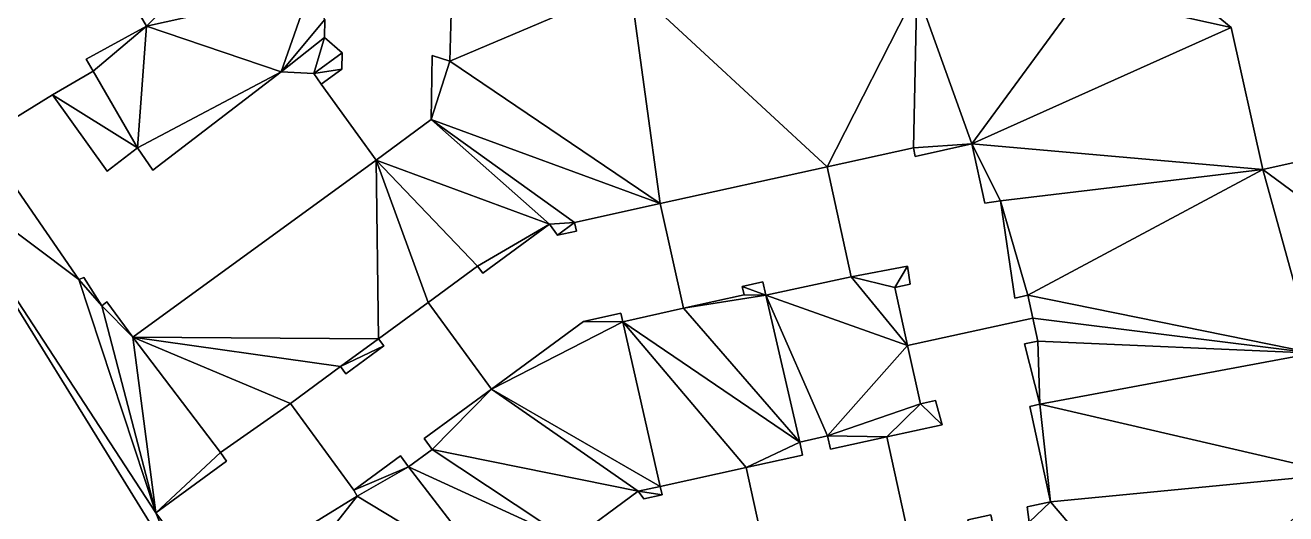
# Model space of a CAD drawing. Header units: metres. Extents: x -294 to 341, y -206 to 204.
# Drawn here: x -227.3 to -98.1, y 43.4 to 93.4 of the extents above; entities that cross this region are included whole.
import ezdxf

# ---------------------------------------------------------------- set-up
doc = ezdxf.new("R2010")
doc.units = ezdxf.units.M

msp = doc.modelspace()

# ---------------------------------------------------------------- linework, layer by layer
at = {"layer": '363100012064146'}
for points in [[(-193.28, 45.19, 13.03), (-193.62, 45.81, 13.03), (-200.12, 54.68, 13.03), (-207.3, 49.66, 13.03), (-206.66, 48.77, 13.03), (-213.92, 43.49, 13.03), (-210.21, 38.49, 13.03), (-211.41, 37.44, 13.03), (-204.91, 29.74, 13.03), (-206.03, 28.92, 13.03), (-204.62, 27.02, 13.03), (-194.08, 34.8, 13.03), (-197.65, 39.63, 13.03), (-198.93, 38.69, 13.03), (-200.6, 40.69, 13.03), (-193.28, 45.19, 13.03)], [(-213.92, 43.49, 0), (-206.66, 48.77, 0), (-207.3, 49.66, 0), (-200.12, 54.68, 0), (-193.62, 45.81, 0), (-193.28, 45.19, 0), (-200.6, 40.69, 0), (-198.93, 38.69, 0), (-197.65, 39.63, 0), (-194.08, 34.8, 0), (-204.62, 27.02, 0), (-206.03, 28.92, 0), (-204.91, 29.74, 0), (-211.41, 37.44, 0), (-210.21, 38.49, 0), (-213.92, 43.49, 0)], [(-207.3, 49.66, 13.03), (-200.12, 54.68, 13.03), (-200.12, 54.68, 0), (-207.3, 49.66, 0), (-207.3, 49.66, 13.03)], [(-200.12, 54.68, 11.45), (-200.12, 54.68, 13.03), (-193.62, 45.81, 13.03), (-193.62, 45.81, 11.45), (-200.12, 54.68, 11.45)], [(-206.66, 48.77, 0), (-206.66, 48.77, 13.03), (-207.3, 49.66, 13.03), (-207.3, 49.66, 0), (-206.66, 48.77, 0)], [(-213.92, 43.49, 0), (-213.92, 43.49, 13.03), (-206.66, 48.77, 13.03), (-206.66, 48.77, 0), (-213.92, 43.49, 0)], [(-193.62, 45.81, 13.03), (-193.28, 45.19, 13.03), (-193.28, 45.19, 0), (-193.62, 45.81, 0), (-193.62, 45.81, 13.03)], [(-193.28, 45.19, 0), (-193.28, 45.19, 13.03), (-200.6, 40.69, 13.03), (-200.6, 40.69, 0), (-193.28, 45.19, 0)], [(-210.21, 38.49, 0), (-210.21, 38.49, 13.03), (-213.92, 43.49, 13.03), (-213.92, 43.49, 0), (-210.21, 38.49, 0)]]:
    msp.add_polyline3d(points, dxfattribs=at)
at = {"layer": '363100012074288'}
for points in [[(-162.23, 75.16, 0), (-162.23, 75.16, 11.41), (-145.13, 78.92, 11.41), (-145.13, 78.92, 0), (-162.23, 75.16, 0)], [(-142.66, 67.67, 11.41), (-145.13, 78.92, 11.41), (-162.23, 75.16, 11.41), (-159.85, 64.43, 11.41), (-153.64, 65.81, 11.41), (-153.84, 66.68, 11.41), (-151.72, 67.15, 11.41), (-151.41, 65.77, 11.41), (-142.66, 67.67, 11.41)], [(-159.85, 64.43, 0), (-162.23, 75.16, 0), (-145.13, 78.92, 0), (-142.66, 67.67, 0), (-151.41, 65.77, 0), (-151.72, 67.15, 0), (-153.84, 66.68, 0), (-153.64, 65.81, 0), (-159.85, 64.43, 0)], [(-142.66, 67.67, 0), (-142.66, 67.67, 11.41), (-151.41, 65.77, 11.41), (-151.41, 65.77, 0), (-142.66, 67.67, 0)], [(-151.72, 67.15, 0), (-151.72, 67.15, 11.41), (-153.84, 66.68, 11.41), (-153.84, 66.68, 0), (-151.72, 67.15, 0)], [(-153.84, 66.68, 0), (-153.84, 66.68, 11.41), (-153.64, 65.81, 11.41), (-153.64, 65.81, 0), (-153.84, 66.68, 0)], [(-151.41, 65.77, 0), (-151.41, 65.77, 11.41), (-151.72, 67.15, 11.41), (-151.72, 67.15, 0), (-151.41, 65.77, 0)], [(-153.64, 65.81, 0), (-153.64, 65.81, 11.41), (-159.85, 64.43, 11.41), (-159.85, 64.43, 0), (-153.64, 65.81, 0)]]:
    msp.add_polyline3d(points, dxfattribs=at)
at = {"layer": '363100012078363'}
for points in [[(-100.48, 78.66, 0), (-103.7, 93.21, 0), (-105.64, 94.79, 0), (-98.59, 103.47, 0), (-94.36, 100.04, 0), (-93.68, 100.19, 0), (-91.86, 91.95, 0), (-89.44, 81.12, 0), (-100.48, 78.66, 0)], [(-89.44, 81.12, 11.98), (-91.86, 91.95, 11.98), (-93.68, 100.19, 11.98), (-94.36, 100.04, 11.98), (-98.59, 103.47, 11.98), (-105.64, 94.79, 11.98), (-103.7, 93.21, 11.98), (-100.48, 78.66, 11.98), (-89.44, 81.12, 11.98)], [(-105.64, 94.79, 0), (-103.7, 93.21, 0), (-103.7, 93.21, 11.98), (-105.64, 94.79, 11.98), (-105.64, 94.79, 0)], [(-100.48, 78.66, 0), (-100.48, 78.66, 11.98), (-103.7, 93.21, 11.98), (-103.7, 93.21, 0), (-100.48, 78.66, 0)], [(-89.44, 81.12, 0), (-89.44, 81.12, 11.98), (-100.48, 78.66, 11.98), (-100.48, 78.66, 0), (-89.44, 81.12, 0)]]:
    msp.add_polyline3d(points, dxfattribs=at)
at = {"layer": '363100012080907'}
for points in [[(-183.64, 94.67, 0), (-183.78, 89.74, 0), (-185.59, 90.35, 0), (-185.71, 83.79, 0), (-191.35, 79.62, 0), (-196.97, 87.39, 0), (-194.87, 88.94, 0), (-194.82, 90.61, 0), (-196.63, 92.19, 0), (-196.58, 94.03, 0)], [(-196.58, 94.03, 12.72), (-196.63, 92.19, 12.72), (-194.82, 90.61, 12.72), (-194.87, 88.94, 12.72), (-196.97, 87.39, 12.72), (-191.35, 79.62, 12.72), (-185.71, 83.79, 12.72), (-185.59, 90.35, 12.72), (-183.78, 89.74, 12.72), (-183.64, 94.67, 12.72)], [(-183.64, 94.67, 0), (-183.64, 94.67, 12.72), (-183.78, 89.74, 12.72), (-183.78, 89.74, 0), (-183.64, 94.67, 0)], [(-196.63, 92.19, 0), (-196.63, 92.19, 12.72), (-196.58, 94.03, 12.72), (-196.58, 94.03, 0), (-196.63, 92.19, 0)], [(-194.82, 90.61, 0), (-194.82, 90.61, 12.72), (-196.63, 92.19, 12.72), (-196.63, 92.19, 0), (-194.82, 90.61, 0)], [(-194.87, 88.94, 0), (-194.87, 88.94, 12.72), (-194.82, 90.61, 12.72), (-194.82, 90.61, 0), (-194.87, 88.94, 0)], [(-185.59, 90.35, 0), (-185.59, 90.35, 12.72), (-185.71, 83.79, 12.72), (-185.71, 83.79, 0), (-185.59, 90.35, 0)], [(-183.78, 89.74, 0), (-183.78, 89.74, 12.72), (-185.59, 90.35, 12.72), (-185.59, 90.35, 0), (-183.78, 89.74, 0)], [(-196.97, 87.39, 0), (-196.97, 87.39, 12.72), (-194.87, 88.94, 12.72), (-194.87, 88.94, 0), (-196.97, 87.39, 0)], [(-185.71, 83.79, 0), (-185.71, 83.79, 12.72), (-191.35, 79.62, 12.72), (-191.35, 79.62, 0), (-185.71, 83.79, 0)]]:
    msp.add_polyline3d(points, dxfattribs=at)
at = {"layer": '363100012082171'}
for points in [[(-128.01, 41.71, 0), (-128.35, 43.26, 0), (-130.7, 42.75, 0), (-130.5, 41.86, 0), (-136.65, 40.51, 0), (-139, 51.26, 0), (-133.33, 52.5, 0), (-134.01, 54.99, 0), (-135.57, 54.65, 0), (-136.87, 60.63, 0), (-124.03, 63.43, 0), (-123.52, 61.08, 0), (-124.88, 60.78, 0), (-123.32, 54.62, 0), (-124.36, 54.38, 0), (-122.22, 44.61, 0), (-124.61, 44.08, 0), (-124.4, 42.52, 0), (-128.01, 41.71, 0)], [(-123.52, 61.08, 12.94), (-124.03, 63.43, 12.94), (-136.87, 60.63, 12.94), (-135.57, 54.65, 12.94), (-134.01, 54.99, 12.94), (-133.33, 52.5, 12.94), (-139, 51.26, 12.94), (-136.65, 40.51, 12.94), (-130.5, 41.86, 12.94), (-130.7, 42.75, 12.94), (-128.35, 43.26, 12.94), (-128.01, 41.71, 12.94), (-124.4, 42.52, 12.94), (-124.61, 44.08, 12.94), (-122.22, 44.61, 12.94), (-124.36, 54.38, 12.94), (-123.32, 54.62, 12.94), (-124.88, 60.78, 12.94), (-123.52, 61.08, 12.94)], [(-124.03, 63.43, 0), (-124.03, 63.43, 12.94), (-123.52, 61.08, 12.94), (-123.52, 61.08, 0), (-124.03, 63.43, 0)], [(-123.52, 61.08, 0), (-123.52, 61.08, 12.94), (-124.88, 60.78, 12.94), (-124.88, 60.78, 0), (-123.52, 61.08, 0)], [(-124.88, 60.78, 0), (-124.88, 60.78, 12.94), (-123.32, 54.62, 12.94), (-123.32, 54.62, 0), (-124.88, 60.78, 0)], [(-135.57, 54.65, 0), (-135.57, 54.65, 12.94), (-136.87, 60.63, 12.94), (-136.87, 60.63, 0), (-135.57, 54.65, 0)], [(-134.01, 54.99, 0), (-134.01, 54.99, 12.94), (-135.57, 54.65, 12.94), (-135.57, 54.65, 0), (-134.01, 54.99, 0)], [(-133.33, 52.5, 0), (-133.33, 52.5, 12.94), (-134.01, 54.99, 12.94), (-134.01, 54.99, 0), (-133.33, 52.5, 0)], [(-123.32, 54.62, 0), (-123.32, 54.62, 12.94), (-124.36, 54.38, 12.94), (-124.36, 54.38, 0), (-123.32, 54.62, 0)], [(-124.36, 54.38, 0), (-124.36, 54.38, 12.94), (-122.22, 44.61, 12.94), (-122.22, 44.61, 0), (-124.36, 54.38, 0)], [(-139, 51.26, 12.94), (-133.33, 52.5, 12.94), (-133.33, 52.5, 0), (-139, 51.26, 0), (-139, 51.26, 12.94)], [(-136.65, 40.51, 11.45), (-136.65, 40.51, 12.94), (-139, 51.26, 12.94), (-139, 51.26, 11.45), (-136.65, 40.51, 11.45)], [(-122.22, 44.61, 0), (-122.22, 44.61, 12.94), (-124.61, 44.08, 12.94), (-124.61, 44.08, 0), (-122.22, 44.61, 0)], [(-124.61, 44.08, 0), (-124.61, 44.08, 12.94), (-124.4, 42.52, 12.94), (-124.4, 42.52, 0), (-124.61, 44.08, 0)]]:
    msp.add_polyline3d(points, dxfattribs=at)
at = {"layer": '363100012089994'}
for points in [[(-173.56, 73.06, 11.42), (-180.42, 68.04, 11.42), (-180.95, 68.75, 11.42), (-186.02, 65.03, 11.42), (-179.51, 56.16, 11.42), (-170.08, 63.08, 11.42), (-166.25, 63.93, 11.42), (-166.06, 63.05, 11.42), (-159.85, 64.43, 11.42), (-162.23, 75.16, 11.42), (-171, 73.23, 11.42), (-170.81, 72.35, 11.42), (-172.75, 71.94, 11.42), (-173.56, 73.06, 11.42)], [(-180.95, 68.75, 0), (-180.42, 68.04, 0), (-173.56, 73.06, 0), (-172.75, 71.94, 0), (-170.81, 72.35, 0), (-171, 73.23, 0), (-162.23, 75.16, 0), (-159.85, 64.43, 0), (-166.06, 63.05, 0), (-166.25, 63.93, 0), (-170.08, 63.08, 0), (-179.51, 56.16, 0), (-186.02, 65.03, 0), (-180.95, 68.75, 0)], [(-171, 73.23, 11.42), (-162.23, 75.16, 11.42), (-162.23, 75.16, 0), (-171, 73.23, 0), (-171, 73.23, 11.42)], [(-162.23, 75.16, 11.41), (-162.23, 75.16, 11.42), (-159.85, 64.43, 11.42), (-159.85, 64.43, 11.41), (-162.23, 75.16, 11.41)], [(-180.42, 68.04, 0), (-180.42, 68.04, 11.42), (-173.56, 73.06, 11.42), (-173.56, 73.06, 0), (-180.42, 68.04, 0)], [(-173.56, 73.06, 0), (-173.56, 73.06, 11.42), (-172.75, 71.94, 11.42), (-172.75, 71.94, 0), (-173.56, 73.06, 0)], [(-172.75, 71.94, 0), (-172.75, 71.94, 11.42), (-170.81, 72.35, 11.42), (-170.81, 72.35, 0), (-172.75, 71.94, 0)], [(-170.81, 72.35, 0), (-170.81, 72.35, 11.42), (-171, 73.23, 11.42), (-171, 73.23, 0), (-170.81, 72.35, 0)], [(-186.02, 65.03, 0), (-186.02, 65.03, 11.42), (-180.95, 68.75, 11.42), (-180.95, 68.75, 0), (-186.02, 65.03, 0)], [(-180.95, 68.75, 0), (-180.95, 68.75, 11.42), (-180.42, 68.04, 11.42), (-180.42, 68.04, 0), (-180.95, 68.75, 0)], [(-166.25, 63.93, 0), (-166.25, 63.93, 11.42), (-170.08, 63.08, 11.42), (-170.08, 63.08, 0), (-166.25, 63.93, 0)], [(-166.06, 63.05, 0), (-166.06, 63.05, 11.42), (-166.25, 63.93, 11.42), (-166.25, 63.93, 0), (-166.06, 63.05, 0)], [(-159.85, 64.43, 0), (-159.85, 64.43, 11.42), (-166.06, 63.05, 11.42), (-166.06, 63.05, 0), (-159.85, 64.43, 0)], [(-170.08, 63.08, 0), (-170.08, 63.08, 11.42), (-179.51, 56.16, 11.42), (-179.51, 56.16, 0), (-170.08, 63.08, 0)]]:
    msp.add_polyline3d(points, dxfattribs=at)
at = {"layer": '363100012092006'}
for points in [[(-144.78, 50, 0), (-139, 51.26, 0), (-136.65, 40.51, 0), (-142.8, 39.17, 0), (-142.99, 40.05, 0), (-145.04, 39.6, 0), (-144.85, 38.72, 0), (-151.07, 37.36, 0), (-153.42, 48.11, 0), (-147.63, 49.37, 0), (-147.93, 50.72, 0), (-145.07, 51.35, 0), (-144.78, 50, 0)], [(-147.63, 49.37, 11.45), (-153.42, 48.11, 11.45), (-151.07, 37.36, 11.45), (-144.85, 38.72, 11.45), (-145.04, 39.6, 11.45), (-142.99, 40.05, 11.45), (-142.8, 39.17, 11.45), (-136.65, 40.51, 11.45), (-139, 51.26, 11.45), (-144.78, 50, 11.45), (-145.07, 51.35, 11.45), (-147.93, 50.72, 11.45), (-147.63, 49.37, 11.45)], [(-147.93, 50.72, 0), (-147.93, 50.72, 11.45), (-145.07, 51.35, 11.45), (-145.07, 51.35, 0), (-147.93, 50.72, 0)], [(-147.63, 49.37, 0), (-147.63, 49.37, 11.45), (-147.93, 50.72, 11.45), (-147.93, 50.72, 0), (-147.63, 49.37, 0)], [(-145.07, 51.35, 0), (-145.07, 51.35, 11.45), (-144.78, 50, 11.45), (-144.78, 50, 0), (-145.07, 51.35, 0)], [(-144.78, 50, 0), (-144.78, 50, 11.45), (-139, 51.26, 11.45), (-139, 51.26, 0), (-144.78, 50, 0)], [(-153.42, 48.11, 11.45), (-147.63, 49.37, 11.45), (-147.63, 49.37, 0), (-153.42, 48.11, 0), (-153.42, 48.11, 11.45)], [(-151.07, 37.36, 11.41), (-151.07, 37.36, 11.45), (-153.42, 48.11, 11.45), (-153.42, 48.11, 11.41), (-151.07, 37.36, 11.41)]]:
    msp.add_polyline3d(points, dxfattribs=at)
at = {"layer": '363100012095594'}
for points in [[(-221.79, 67.38, 0), (-231.77, 81.82, 0), (-224.5, 86.31, 0), (-218.9, 78.47, 0), (-215.78, 80.86, 0), (-214.23, 78.58, 0), (-201.07, 88.65, 0), (-197.74, 88.49, 0), (-196.97, 87.39, 0), (-191.35, 79.62, 0), (-216.27, 61.47, 0), (-218.93, 65.09, 0), (-219.45, 64.7, 0), (-221.29, 67.59, 0), (-221.79, 67.38, 0)], [(-191.35, 79.62, 13.34), (-196.97, 87.39, 13.34), (-197.74, 88.49, 13.34), (-201.07, 88.65, 13.34), (-214.23, 78.58, 13.34), (-215.78, 80.86, 13.34), (-218.9, 78.47, 13.34), (-224.5, 86.31, 13.34), (-231.77, 81.82, 13.34), (-221.79, 67.38, 13.34), (-221.29, 67.59, 13.34), (-219.45, 64.7, 13.34), (-218.93, 65.09, 13.34), (-216.27, 61.47, 13.34), (-191.35, 79.62, 13.34)], [(-214.23, 78.58, 0), (-214.23, 78.58, 13.34), (-201.07, 88.65, 13.34), (-201.07, 88.65, 0), (-214.23, 78.58, 0)], [(-201.07, 88.65, 0), (-201.07, 88.65, 13.34), (-197.74, 88.49, 13.34), (-197.74, 88.49, 0), (-201.07, 88.65, 0)], [(-196.97, 87.39, 13.34), (-196.97, 87.39, 12.72), (-196.97, 87.39, 0), (-197.74, 88.49, 0), (-197.74, 88.49, 13.34), (-196.97, 87.39, 13.34)], [(-196.97, 87.39, 12.72), (-196.97, 87.39, 13.34), (-191.35, 79.62, 13.34), (-191.35, 79.62, 12.72), (-196.97, 87.39, 12.72)], [(-224.5, 86.31, 0), (-224.5, 86.31, 13.34), (-218.9, 78.47, 13.34), (-218.9, 78.47, 0), (-224.5, 86.31, 0)], [(-221.79, 67.38, 0), (-221.79, 67.38, 13.34), (-231.77, 81.82, 13.34), (-231.77, 81.82, 0), (-221.79, 67.38, 0)], [(-218.9, 78.47, 0), (-218.9, 78.47, 13.34), (-215.78, 80.86, 13.34), (-215.78, 80.86, 0), (-218.9, 78.47, 0)], [(-215.78, 80.86, 0), (-215.78, 80.86, 13.34), (-214.23, 78.58, 13.34), (-214.23, 78.58, 0), (-215.78, 80.86, 0)], [(-191.35, 79.62, 0), (-191.35, 79.62, 13.34), (-216.27, 61.47, 13.34), (-216.27, 61.47, 0), (-191.35, 79.62, 0)], [(-221.29, 67.59, 0), (-221.29, 67.59, 13.34), (-221.79, 67.38, 13.34), (-221.79, 67.38, 0), (-221.29, 67.59, 0)], [(-219.45, 64.7, 0), (-219.45, 64.7, 13.34), (-221.29, 67.59, 13.34), (-221.29, 67.59, 0), (-219.45, 64.7, 0)], [(-218.93, 65.09, 0), (-218.93, 65.09, 13.34), (-219.45, 64.7, 13.34), (-219.45, 64.7, 0), (-218.93, 65.09, 0)], [(-216.27, 61.47, 0), (-216.27, 61.47, 13.34), (-218.93, 65.09, 13.34), (-218.93, 65.09, 0), (-216.27, 61.47, 0)]]:
    msp.add_polyline3d(points, dxfattribs=at)
at = {"layer": '363100012095800'}
for points in [[(-159.74, 36.39, 11.41), (-157.48, 36.88, 11.41), (-157.29, 36, 11.41), (-151.07, 37.36, 11.41), (-153.42, 48.11, 11.41), (-162.23, 46.18, 11.41), (-162.03, 45.31, 11.41), (-163.91, 44.9, 11.41), (-164.49, 45.69, 11.41), (-171.41, 40.58, 11.41), (-164.91, 31.73, 11.41), (-159.55, 35.51, 11.41), (-159.74, 36.39, 11.41)], [(-157.48, 36.88, 0), (-159.74, 36.39, 0), (-159.55, 35.51, 0), (-164.91, 31.73, 0), (-171.41, 40.58, 0), (-164.49, 45.69, 0), (-163.91, 44.9, 0), (-162.03, 45.31, 0), (-162.23, 46.18, 0), (-153.42, 48.11, 0), (-151.07, 37.36, 0), (-157.29, 36, 0), (-157.48, 36.88, 0)], [(-162.23, 46.18, 0), (-162.23, 46.18, 11.41), (-153.42, 48.11, 11.41), (-153.42, 48.11, 0), (-162.23, 46.18, 0)], [(-171.41, 40.58, 0), (-171.41, 40.58, 11.41), (-164.49, 45.69, 11.41), (-164.49, 45.69, 0), (-171.41, 40.58, 0)], [(-164.49, 45.69, 0), (-164.49, 45.69, 11.41), (-163.91, 44.9, 11.41), (-163.91, 44.9, 0), (-164.49, 45.69, 0)], [(-163.91, 44.9, 0), (-163.91, 44.9, 11.41), (-162.03, 45.31, 11.41), (-162.03, 45.31, 0), (-163.91, 44.9, 0)], [(-162.03, 45.31, 0), (-162.03, 45.31, 11.41), (-162.23, 46.18, 11.41), (-162.23, 46.18, 0), (-162.03, 45.31, 0)]]:
    msp.add_polyline3d(points, dxfattribs=at)
at = {"layer": '363100012120071'}
for points in [[(-226.01, 112.49, 14.14), (-240.82, 103.62, 14.14), (-249.75, 118.96, 14.14), (-258.36, 113.76, 14.14), (-254.07, 108.01, 14.14), (-254.91, 107.55, 14.14), (-245.76, 93.53, 14.14), (-246.43, 93.12, 14.14), (-241.56, 86.35, 14.14), (-242.26, 85.93, 14.14), (-236.99, 78.77, 14.14), (-231.77, 81.82, 14.14), (-224.5, 86.31, 14.14), (-220.35, 88.74, 14.14), (-221.07, 89.97, 14.14), (-214.86, 93.35, 14.14), (-226.01, 112.49, 14.14)], [(-242.26, 85.93, 0), (-241.56, 86.35, 0), (-246.43, 93.12, 0), (-245.76, 93.53, 0), (-254.91, 107.55, 0), (-254.07, 108.01, 0), (-258.36, 113.76, 0), (-249.75, 118.96, 0), (-240.82, 103.62, 0), (-226.01, 112.49, 0), (-214.86, 93.35, 0), (-221.07, 89.97, 0), (-220.35, 88.74, 0), (-224.5, 86.31, 0), (-231.77, 81.82, 0), (-236.99, 78.77, 0), (-242.26, 85.93, 0)], [(-226.01, 112.49, 0), (-226.01, 112.49, 14.14), (-214.86, 93.35, 14.14), (-214.86, 93.35, 0), (-226.01, 112.49, 0)], [(-214.86, 93.35, 0), (-214.86, 93.35, 14.14), (-221.07, 89.97, 14.14), (-221.07, 89.97, 0), (-214.86, 93.35, 0)], [(-221.07, 89.97, 0), (-221.07, 89.97, 14.14), (-220.35, 88.74, 14.14), (-220.35, 88.74, 0), (-221.07, 89.97, 0)], [(-220.35, 88.74, 14.14), (-224.5, 86.31, 14.14), (-224.5, 86.31, 0), (-220.35, 88.74, 0), (-220.35, 88.74, 14.14)], [(-224.5, 86.31, 13.34), (-224.5, 86.31, 14.14), (-231.77, 81.82, 14.14), (-231.77, 81.82, 13.34), (-224.5, 86.31, 13.34)]]:
    msp.add_polyline3d(points, dxfattribs=at)
at = {"layer": '363100012136350'}
for points in [[(-193.62, 45.81, 11.45), (-188.83, 49.32, 11.45), (-188.01, 48.19, 11.45), (-185.61, 49.95, 11.45), (-186.43, 51.08, 11.45), (-179.51, 56.16, 11.45), (-186.02, 65.03, 11.45), (-191.09, 61.31, 11.45), (-190.55, 60.59, 11.45), (-194.45, 57.73, 11.45), (-194.98, 58.46, 11.45), (-200.12, 54.68, 11.45), (-193.62, 45.81, 11.45)], [(-186.43, 51.08, 0), (-185.61, 49.95, 0), (-188.01, 48.19, 0), (-188.83, 49.32, 0), (-193.62, 45.81, 0), (-200.12, 54.68, 0), (-194.98, 58.46, 0), (-194.45, 57.73, 0), (-190.55, 60.59, 0), (-191.09, 61.31, 0), (-186.02, 65.03, 0), (-179.51, 56.16, 0), (-186.43, 51.08, 0)], [(-191.09, 61.31, 11.45), (-186.02, 65.03, 11.45), (-186.02, 65.03, 0), (-191.09, 61.31, 0), (-191.09, 61.31, 11.45)], [(-186.02, 65.03, 11.42), (-186.02, 65.03, 11.45), (-179.51, 56.16, 11.45), (-179.51, 56.16, 11.42), (-186.02, 65.03, 11.42)], [(-190.55, 60.59, 0), (-190.55, 60.59, 11.45), (-191.09, 61.31, 11.45), (-191.09, 61.31, 0), (-190.55, 60.59, 0)], [(-194.45, 57.73, 0), (-194.45, 57.73, 11.45), (-190.55, 60.59, 11.45), (-190.55, 60.59, 0), (-194.45, 57.73, 0)], [(-200.12, 54.68, 0), (-200.12, 54.68, 11.45), (-194.98, 58.46, 11.45), (-194.98, 58.46, 0), (-200.12, 54.68, 0)], [(-194.98, 58.46, 0), (-194.98, 58.46, 11.45), (-194.45, 57.73, 11.45), (-194.45, 57.73, 0), (-194.98, 58.46, 0)], [(-179.51, 56.16, 11.45), (-186.43, 51.08, 11.45), (-186.43, 51.08, 0), (-179.51, 56.16, 0), (-179.51, 56.16, 11.45)], [(-186.43, 51.08, 0), (-186.43, 51.08, 11.45), (-185.61, 49.95, 11.45), (-185.61, 49.95, 0), (-186.43, 51.08, 0)], [(-188.83, 49.32, 0), (-188.83, 49.32, 11.45), (-193.62, 45.81, 11.45), (-193.62, 45.81, 0), (-188.83, 49.32, 0)], [(-188.01, 48.19, 0), (-188.01, 48.19, 11.45), (-188.83, 49.32, 11.45), (-188.83, 49.32, 0), (-188.01, 48.19, 0)], [(-185.61, 49.95, 0), (-185.61, 49.95, 11.45), (-188.01, 48.19, 11.45), (-188.01, 48.19, 0), (-185.61, 49.95, 0)]]:
    msp.add_polyline3d(points, dxfattribs=at)
at = {"layer": '363100012139532'}
for points in [[(-136.28, 80.87, 12.96), (-145.13, 78.92, 12.96), (-142.66, 67.67, 12.96), (-136.87, 68.74, 12.96), (-136.61, 66.92, 12.96), (-138.17, 66.58, 12.96), (-136.87, 60.63, 12.96), (-124.03, 63.43, 12.96), (-124.54, 65.77, 12.96), (-125.89, 65.47, 12.96), (-127.37, 75.43, 12.96), (-128.97, 75.22, 12.96), (-130.29, 81.27, 12.96), (-136.09, 79.99, 12.96), (-136.28, 80.87, 12.96)], [(-136.61, 66.92, 0), (-136.87, 68.74, 0), (-142.66, 67.67, 0), (-145.13, 78.92, 0), (-136.28, 80.87, 0), (-136.09, 79.99, 0), (-130.29, 81.27, 0), (-128.97, 75.22, 0), (-127.37, 75.43, 0), (-125.89, 65.47, 0), (-124.54, 65.77, 0), (-124.03, 63.43, 0), (-136.87, 60.63, 0), (-138.17, 66.58, 0), (-136.61, 66.92, 0)], [(-145.13, 78.92, 0), (-145.13, 78.92, 12.96), (-136.28, 80.87, 12.96), (-136.28, 80.87, 0), (-145.13, 78.92, 0)], [(-136.28, 80.87, 0), (-136.28, 80.87, 12.96), (-136.09, 79.99, 12.96), (-136.09, 79.99, 0), (-136.28, 80.87, 0)], [(-136.09, 79.99, 0), (-136.09, 79.99, 12.96), (-130.29, 81.27, 12.96), (-130.29, 81.27, 0), (-136.09, 79.99, 0)], [(-130.29, 81.27, 0), (-130.29, 81.27, 12.96), (-128.97, 75.22, 12.96), (-128.97, 75.22, 0), (-130.29, 81.27, 0)], [(-142.66, 67.67, 11.41), (-142.66, 67.67, 12.96), (-145.13, 78.92, 12.96), (-145.13, 78.92, 11.41), (-142.66, 67.67, 11.41)], [(-128.97, 75.22, 0), (-128.97, 75.22, 12.96), (-127.37, 75.43, 12.96), (-127.37, 75.43, 0), (-128.97, 75.22, 0)], [(-127.37, 75.43, 0), (-127.37, 75.43, 12.96), (-125.89, 65.47, 12.96), (-125.89, 65.47, 0), (-127.37, 75.43, 0)], [(-142.66, 67.67, 0), (-136.87, 68.74, 0), (-136.87, 68.74, 12.96), (-142.66, 67.67, 12.96), (-142.66, 67.67, 0)], [(-136.61, 66.92, 0), (-136.61, 66.92, 12.96), (-136.87, 68.74, 12.96), (-136.87, 68.74, 0), (-136.61, 66.92, 0)], [(-138.17, 66.58, 0), (-138.17, 66.58, 12.96), (-136.61, 66.92, 12.96), (-136.61, 66.92, 0), (-138.17, 66.58, 0)], [(-136.87, 60.63, 0), (-136.87, 60.63, 12.96), (-138.17, 66.58, 12.96), (-138.17, 66.58, 0), (-136.87, 60.63, 0)], [(-125.89, 65.47, 0), (-125.89, 65.47, 12.96), (-124.54, 65.77, 12.96), (-124.54, 65.77, 0), (-125.89, 65.47, 0)], [(-124.54, 65.77, 12.96), (-124.03, 63.43, 12.96), (-124.03, 63.43, 0), (-124.54, 65.77, 0), (-124.54, 65.77, 12.96)], [(-124.03, 63.43, 12.94), (-124.03, 63.43, 12.96), (-136.87, 60.63, 12.96), (-136.87, 60.63, 12.94), (-124.03, 63.43, 12.94)]]:
    msp.add_polyline3d(points, dxfattribs=at)
at = {"layer": 'GROUND'}
for points in [[(-197.75, 110.45, 0), (-226.01, 112.49, 0), (-214.86, 93.35, 0), (-197.75, 110.45, 0)], [(-214.86, 93.35, 0), (-198.13, 97.05, 0), (-197.75, 110.45, 0), (-214.86, 93.35, 0)], [(-201.07, 88.65, 0), (-198.13, 97.05, 0), (-214.86, 93.35, 0), (-201.07, 88.65, 0)], [(-198.13, 97.05, 0), (-201.07, 88.65, 0), (-196.58, 94.03, 0), (-198.13, 97.05, 0)], [(-183.64, 94.67, 0), (-183.78, 89.74, 0), (-165.32, 97.61, 0), (-183.64, 94.67, 0)], [(-165.32, 97.61, 0), (-183.78, 89.74, 0), (-162.23, 75.16, 0), (-165.32, 97.61, 0)], [(-145.13, 78.92, 0), (-165.32, 97.61, 0), (-162.23, 75.16, 0), (-145.13, 78.92, 0)], [(-165.32, 97.61, 0), (-145.13, 78.92, 0), (-135.92, 96.98, 0), (-165.32, 97.61, 0)], [(-136.28, 80.87, 0), (-135.92, 96.98, 0), (-145.13, 78.92, 0), (-136.28, 80.87, 0)], [(-136.28, 80.87, 0), (-130.29, 81.27, 0), (-135.92, 96.98, 0), (-136.28, 80.87, 0)], [(-130.29, 81.27, 0), (-119.07, 96.62, 0), (-135.92, 96.98, 0), (-130.29, 81.27, 0)], [(-130.29, 81.27, 0), (-103.7, 93.21, 0), (-119.07, 96.62, 0), (-130.29, 81.27, 0)], [(-103.7, 93.21, 0), (-105.64, 94.79, 0), (-119.07, 96.62, 0), (-103.7, 93.21, 0)], [(-220.35, 88.74, 0), (-214.86, 93.35, 0), (-221.07, 89.97, 0), (-220.35, 88.74, 0)], [(-214.86, 93.35, 0), (-220.35, 88.74, 0), (-215.78, 80.86, 0), (-214.86, 93.35, 0)], [(-215.78, 80.86, 0), (-201.07, 88.65, 0), (-214.86, 93.35, 0), (-215.78, 80.86, 0)], [(-196.63, 92.19, 0), (-196.58, 94.03, 0), (-201.07, 88.65, 0), (-196.63, 92.19, 0)], [(-103.7, 93.21, 0), (-130.29, 81.27, 0), (-100.48, 78.66, 0), (-103.7, 93.21, 0)], [(-196.63, 92.19, 0), (-201.07, 88.65, 0), (-197.74, 88.49, 0), (-196.63, 92.19, 0)], [(-194.82, 90.61, 0), (-196.63, 92.19, 0), (-197.74, 88.49, 0), (-194.82, 90.61, 0)], [(-194.87, 88.94, 0), (-194.82, 90.61, 0), (-197.74, 88.49, 0), (-194.87, 88.94, 0)], [(-185.59, 90.35, 0), (-185.71, 83.79, 0), (-183.78, 89.74, 0), (-185.59, 90.35, 0)], [(-162.23, 75.16, 0), (-183.78, 89.74, 0), (-185.71, 83.79, 0), (-162.23, 75.16, 0)], [(-215.78, 80.86, 0), (-220.35, 88.74, 0), (-224.5, 86.31, 0), (-215.78, 80.86, 0)], [(-214.23, 78.58, 0), (-201.07, 88.65, 0), (-215.78, 80.86, 0), (-214.23, 78.58, 0)], [(-194.87, 88.94, 0), (-197.74, 88.49, 0), (-196.97, 87.39, 0), (-194.87, 88.94, 0)], [(-224.5, 86.31, 0), (-218.9, 78.47, 0), (-215.78, 80.86, 0), (-224.5, 86.31, 0)], [(-191.35, 79.62, 0), (-173.56, 73.06, 0), (-185.71, 83.79, 0), (-191.35, 79.62, 0)], [(-185.71, 83.79, 0), (-173.56, 73.06, 0), (-171, 73.23, 0), (-185.71, 83.79, 0)], [(-171, 73.23, 0), (-162.23, 75.16, 0), (-185.71, 83.79, 0), (-171, 73.23, 0)], [(-221.79, 67.38, 0), (-231.77, 81.82, 0), (-236.99, 78.77, 0), (-221.79, 67.38, 0)], [(-130.29, 81.27, 0), (-136.28, 80.87, 0), (-136.09, 79.99, 0), (-130.29, 81.27, 0)], [(-127.37, 75.43, 0), (-130.29, 81.27, 0), (-128.97, 75.22, 0), (-127.37, 75.43, 0)], [(-100.48, 78.66, 0), (-130.29, 81.27, 0), (-127.37, 75.43, 0), (-100.48, 78.66, 0)], [(-79.65, 63.27, 0), (-89.44, 81.12, 0), (-100.48, 78.66, 0), (-79.65, 63.27, 0)], [(-191.35, 79.62, 0), (-216.27, 61.47, 0), (-191.09, 61.31, 0), (-191.35, 79.62, 0)], [(-191.35, 79.62, 0), (-191.09, 61.31, 0), (-186.02, 65.03, 0), (-191.35, 79.62, 0)], [(-180.95, 68.75, 0), (-191.35, 79.62, 0), (-186.02, 65.03, 0), (-180.95, 68.75, 0)], [(-173.56, 73.06, 0), (-191.35, 79.62, 0), (-180.95, 68.75, 0), (-173.56, 73.06, 0)], [(-211.41, 37.44, 0), (-236.99, 78.77, 0), (-293.84, -205.79, 0), (-211.41, 37.44, 0)], [(-236.99, 78.77, 0), (-213.92, 43.49, 0), (-221.79, 67.38, 0), (-236.99, 78.77, 0)], [(-236.99, 78.77, 0), (-211.41, 37.44, 0), (-213.92, 43.49, 0), (-236.99, 78.77, 0)], [(-127.37, 75.43, 0), (-124.54, 65.77, 0), (-100.48, 78.66, 0), (-127.37, 75.43, 0)], [(-95.27, 59.83, 0), (-100.48, 78.66, 0), (-124.54, 65.77, 0), (-95.27, 59.83, 0)], [(-95.27, 59.83, 0), (-79.65, 63.27, 0), (-100.48, 78.66, 0), (-95.27, 59.83, 0)], [(-125.89, 65.47, 0), (-124.54, 65.77, 0), (-127.37, 75.43, 0), (-125.89, 65.47, 0)], [(-180.95, 68.75, 0), (-180.42, 68.04, 0), (-173.56, 73.06, 0), (-180.95, 68.75, 0)], [(-173.56, 73.06, 0), (-172.75, 71.94, 0), (-171, 73.23, 0), (-173.56, 73.06, 0)], [(-170.81, 72.35, 0), (-171, 73.23, 0), (-172.75, 71.94, 0), (-170.81, 72.35, 0)], [(-142.66, 67.67, 0), (-138.17, 66.58, 0), (-136.87, 68.74, 0), (-142.66, 67.67, 0)], [(-136.87, 68.74, 0), (-138.17, 66.58, 0), (-136.61, 66.92, 0), (-136.87, 68.74, 0)], [(-221.79, 67.38, 0), (-219.45, 64.7, 0), (-221.29, 67.59, 0), (-221.79, 67.38, 0)], [(-213.92, 43.49, 0), (-219.45, 64.7, 0), (-221.79, 67.38, 0), (-213.92, 43.49, 0)], [(-142.66, 67.67, 0), (-151.41, 65.77, 0), (-136.87, 60.63, 0), (-142.66, 67.67, 0)], [(-142.66, 67.67, 0), (-136.87, 60.63, 0), (-138.17, 66.58, 0), (-142.66, 67.67, 0)], [(-153.84, 66.68, 0), (-151.41, 65.77, 0), (-151.72, 67.15, 0), (-153.84, 66.68, 0)], [(-153.84, 66.68, 0), (-153.64, 65.81, 0), (-151.41, 65.77, 0), (-153.84, 66.68, 0)], [(-218.93, 65.09, 0), (-219.45, 64.7, 0), (-216.27, 61.47, 0), (-218.93, 65.09, 0)], [(-219.45, 64.7, 0), (-213.92, 43.49, 0), (-216.27, 61.47, 0), (-219.45, 64.7, 0)], [(-153.64, 65.81, 0), (-159.85, 64.43, 0), (-151.41, 65.77, 0), (-153.64, 65.81, 0)], [(-151.41, 65.77, 0), (-159.85, 64.43, 0), (-147.93, 50.72, 0), (-151.41, 65.77, 0)], [(-151.41, 65.77, 0), (-147.93, 50.72, 0), (-145.07, 51.35, 0), (-151.41, 65.77, 0)], [(-145.07, 51.35, 0), (-136.87, 60.63, 0), (-151.41, 65.77, 0), (-145.07, 51.35, 0)], [(-124.03, 63.43, 0), (-95.27, 59.83, 0), (-124.54, 65.77, 0), (-124.03, 63.43, 0)], [(-166.25, 63.93, 0), (-170.08, 63.08, 0), (-166.06, 63.05, 0), (-166.25, 63.93, 0)], [(-147.93, 50.72, 0), (-159.85, 64.43, 0), (-166.06, 63.05, 0), (-147.93, 50.72, 0)], [(-124.03, 63.43, 0), (-123.52, 61.08, 0), (-95.27, 59.83, 0), (-124.03, 63.43, 0)], [(-179.51, 56.16, 0), (-166.06, 63.05, 0), (-170.08, 63.08, 0), (-179.51, 56.16, 0)], [(-162.23, 46.18, 0), (-166.06, 63.05, 0), (-179.51, 56.16, 0), (-162.23, 46.18, 0)], [(-153.42, 48.11, 0), (-166.06, 63.05, 0), (-162.23, 46.18, 0), (-153.42, 48.11, 0)], [(-147.93, 50.72, 0), (-166.06, 63.05, 0), (-153.42, 48.11, 0), (-147.93, 50.72, 0)], [(-194.98, 58.46, 0), (-216.27, 61.47, 0), (-200.12, 54.68, 0), (-194.98, 58.46, 0)], [(-200.12, 54.68, 0), (-216.27, 61.47, 0), (-207.3, 49.66, 0), (-200.12, 54.68, 0)], [(-216.27, 61.47, 0), (-213.92, 43.49, 0), (-207.3, 49.66, 0), (-216.27, 61.47, 0)], [(-216.27, 61.47, 0), (-194.98, 58.46, 0), (-191.09, 61.31, 0), (-216.27, 61.47, 0)], [(-194.98, 58.46, 0), (-190.55, 60.59, 0), (-191.09, 61.31, 0), (-194.98, 58.46, 0)], [(-123.32, 54.62, 0), (-123.52, 61.08, 0), (-124.88, 60.78, 0), (-123.32, 54.62, 0)], [(-95.27, 59.83, 0), (-123.52, 61.08, 0), (-123.32, 54.62, 0), (-95.27, 59.83, 0)], [(-190.55, 60.59, 0), (-194.98, 58.46, 0), (-194.45, 57.73, 0), (-190.55, 60.59, 0)], [(-145.07, 51.35, 0), (-135.57, 54.65, 0), (-136.87, 60.63, 0), (-145.07, 51.35, 0)], [(-92.54, 47.47, 0), (-95.27, 59.83, 0), (-123.32, 54.62, 0), (-92.54, 47.47, 0)], [(-186.43, 51.08, 0), (-185.61, 49.95, 0), (-179.51, 56.16, 0), (-186.43, 51.08, 0)], [(-164.49, 45.69, 0), (-179.51, 56.16, 0), (-185.61, 49.95, 0), (-164.49, 45.69, 0)], [(-164.49, 45.69, 0), (-162.23, 46.18, 0), (-179.51, 56.16, 0), (-164.49, 45.69, 0)], [(-139, 51.26, 0), (-135.57, 54.65, 0), (-145.07, 51.35, 0), (-139, 51.26, 0)], [(-133.33, 52.5, 0), (-135.57, 54.65, 0), (-139, 51.26, 0), (-133.33, 52.5, 0)], [(-133.33, 52.5, 0), (-134.01, 54.99, 0), (-135.57, 54.65, 0), (-133.33, 52.5, 0)], [(-122.22, 44.61, 0), (-123.32, 54.62, 0), (-124.36, 54.38, 0), (-122.22, 44.61, 0)], [(-92.54, 47.47, 0), (-123.32, 54.62, 0), (-122.22, 44.61, 0), (-92.54, 47.47, 0)], [(-153.42, 48.11, 0), (-147.63, 49.37, 0), (-147.93, 50.72, 0), (-153.42, 48.11, 0)], [(-144.78, 50, 0), (-139, 51.26, 0), (-145.07, 51.35, 0), (-144.78, 50, 0)], [(-207.3, 49.66, 0), (-213.92, 43.49, 0), (-206.66, 48.77, 0), (-207.3, 49.66, 0)], [(-193.62, 45.81, 0), (-188.01, 48.19, 0), (-188.83, 49.32, 0), (-193.62, 45.81, 0)], [(-188.01, 48.19, 0), (-171.41, 40.58, 0), (-185.61, 49.95, 0), (-188.01, 48.19, 0)], [(-171.41, 40.58, 0), (-164.49, 45.69, 0), (-185.61, 49.95, 0), (-171.41, 40.58, 0)], [(-188.01, 48.19, 0), (-193.62, 45.81, 0), (-193.28, 45.19, 0), (-188.01, 48.19, 0)], [(-188.01, 48.19, 0), (-193.28, 45.19, 0), (-179.12, 36.62, 0), (-188.01, 48.19, 0)], [(-179.12, 36.62, 0), (-171.41, 40.58, 0), (-188.01, 48.19, 0), (-179.12, 36.62, 0)], [(-110.22, 30.49, 0), (-92.54, 47.47, 0), (-122.22, 44.61, 0), (-110.22, 30.49, 0)], [(-162.03, 45.31, 0), (-162.23, 46.18, 0), (-164.49, 45.69, 0), (-162.03, 45.31, 0)], [(-164.49, 45.69, 0), (-163.91, 44.9, 0), (-162.03, 45.31, 0), (-164.49, 45.69, 0)], [(-193.28, 45.19, 0), (-200.6, 40.69, 0), (-197.65, 39.63, 0), (-193.28, 45.19, 0)], [(-193.28, 45.19, 0), (-197.65, 39.63, 0), (-179.12, 36.62, 0), (-193.28, 45.19, 0)], [(-124.61, 44.08, 0), (-124.4, 42.52, 0), (-122.22, 44.61, 0), (-124.61, 44.08, 0)], [(-124.4, 42.52, 0), (-110.22, 30.49, 0), (-122.22, 44.61, 0), (-124.4, 42.52, 0)], [(-211.41, 37.44, 0), (-210.21, 38.49, 0), (-213.92, 43.49, 0), (-211.41, 37.44, 0)]]:
    msp.add_polyline3d(points, dxfattribs=at)

doc.saveas('drawing.dxf')
